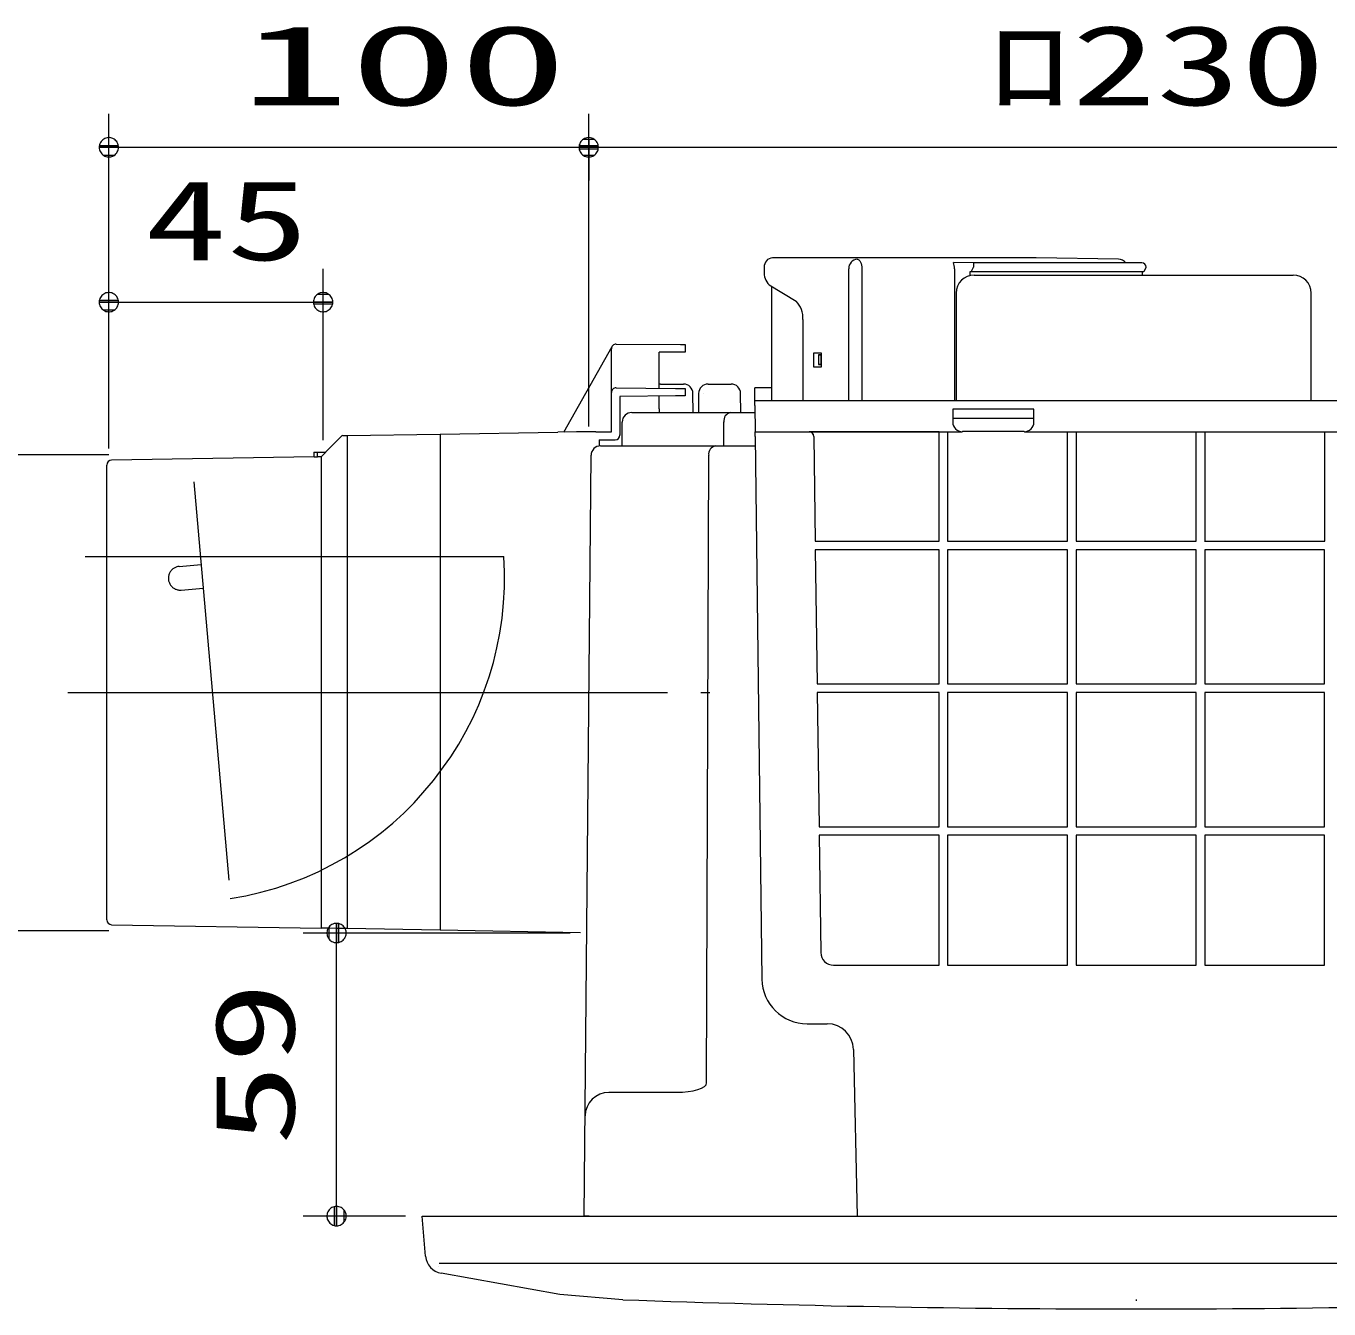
# Model space of a CAD drawing. Units: millimetres on the paper. Extents: x -305 to 305, y -152 to 152.
# Drawn here: x -78.28 to -39.18, y 46.71 to 85.21 of the extents above; entities that cross this region are included whole.
import ezdxf
from ezdxf.enums import TextEntityAlignment as Align

# ---------------------------------------------------------------- set-up
doc = ezdxf.new("R2010")
doc.units = ezdxf.units.MM
doc.linetypes.add('LONG_CHAIN', pattern=[21, 18, -1, 1, -1])
doc.linetypes.add('LONG_DASHED2', pattern=[13, 12, -1])
doc.layers.add('0-1_S3', color=7, linetype='Continuous', lineweight=9)
doc.layers.add('0-2_0', color=7, linetype='Continuous', lineweight=9)
doc.styles.add('ＭＳ ゴシック', font='')
doc.styles.get('ＭＳ ゴシック').set_extended_font_data('MS Gothic')

# ---------------------------------------------------------------- blocks, each defined once
blk = doc.blocks.new('_DOTSMALL')
at = {"layer": '0-2_0'}
for p, q in [((0.0746, 0.1), (-0.0746, 0.1)), ((0.1223, -0.0248), (-0.1223, -0.0248))]:
    blk.add_line(p, q, dxfattribs=at)
for points in [[(0.125, 0), (0.124, 0.0157), (0.1211, 0.0311), (0.1162, 0.046), (0.1095, 0.0602), (0.1011, 0.0735), (0.0911, 0.0856), (0.0797, 0.0963), (0.067, 0.1055), (0.0532, 0.1131), (0.0386, 0.1189), (0.0234, 0.1228), (0.0078, 0.1248), (-0.0078, 0.1248), (-0.0234, 0.1228), (-0.0386, 0.1189), (-0.0532, 0.1131), (-0.067, 0.1055), (-0.0797, 0.0963), (-0.0911, 0.0856), (-0.1011, 0.0735), (-0.1095, 0.0602), (-0.1162, 0.046), (-0.1211, 0.0311), (-0.124, 0.0157), (-0.125, 0), (0, 0)], [(-0.125, 0), (-0.124, -0.0157), (-0.1211, -0.0311), (-0.1162, -0.046), (-0.1095, -0.0602), (-0.1011, -0.0735), (-0.0911, -0.0856), (-0.0797, -0.0963), (-0.067, -0.1055), (-0.0532, -0.1131), (-0.0386, -0.1189), (-0.0234, -0.1228), (-0.0078, -0.1248), (0.0078, -0.1248), (0.0234, -0.1228), (0.0386, -0.1189), (0.0532, -0.1131), (0.067, -0.1055), (0.0797, -0.0963), (0.0911, -0.0856), (0.1011, -0.0735), (0.1095, -0.0602), (0.1162, -0.046), (0.1211, -0.0311), (0.124, -0.0157), (0.125, 0), (0, 0)]]:
    blk.add_lwpolyline(points, close=True, dxfattribs=at)

msp = doc.modelspace()

# ---------------------------------------------------------------- linework, layer by layer
at = {"layer": '0-1_S3'}
for p, q in [((-75.795, 72.537), (-75.795, 82.574)), ((-61.395, 73.198), (-61.395, 82.574)), ((-61.395, 81.788), (-61.395, 80.574)), ((-75.795, 81.574), (-61.395, 81.574)), ((-61.395, 81.574), (-28.509, 81.574)), ((-48.8, 78.27), (-48.806, 78.258)), ((-69.366, 72.784), (-69.366, 77.926)), ((-56.127, 77.973), (-56.127, 77.859)), ((-53.587, 73.971), (-53.587, 77.929)), ((-53.198, 77.929), (-53.198, 73.971)), ((-50.415, 77.929), (-50.415, 73.971)), ((-49.955, 77.838), (-49.955, 77.725)), ((-49.914, 77.839), (-49.846, 77.973)), ((-49.846, 78.106), (-49.846, 77.973)), ((-44.733, 77.839), (-44.773, 77.838)), ((-44.773, 77.741), (-44.773, 77.838)), ((-55.974, 77.45), (-55.17, 76.955)), ((-49.823, 77.741), (-40.252, 77.741)), ((-55.911, 77.411), (-55.911, 73.971)), ((-50.366, 77.198), (-50.366, 73.971)), ((-39.709, 73.971), (-39.709, 77.198)), ((-75.795, 76.926), (-69.366, 76.926)), ((-54.966, 76.41), (-54.966, 73.971)), ((-62.142, 73.028), (-60.695, 75.596)), ((-60.714, 74.212), (-60.714, 75.526)), ((-60.57, 75.669), (-58.641, 75.652)), ((-58.5, 75.651), (-58.5, 75.43)), ((-58.641, 75.429), (-59.285, 75.423)), ((-59.285, 74.343), (-59.285, 75.423)), ((-54.5, 75.341), (-54.5, 75.056)), ((-54.429, 75.34), (-54.421, 75.34)), ((-54.5, 75.056), (-54.429, 75.057)), ((-54.421, 75.056), (-54.5, 75.056)), ((-60.57, 74.354), (-58.785, 74.339)), ((-59.239, 74.47), (-58.551, 74.47)), ((-58.5, 74.336), (-58.5, 74.116)), ((-57.81, 74.47), (-57.122, 74.47)), ((-56.404, 73.971), (-56.409, 74.357)), ((-55.911, 74.357), (-56.409, 74.357)), ((-60.714, 73.039), (-60.714, 74.212)), ((-58.785, 74.113), (-60.457, 74.098)), ((-60.457, 74.098), (-60.457, 72.94)), ((-59.285, 73.723), (-59.285, 74.109)), ((-58.26, 73.613), (-58.265, 74.187)), ((-58.096, 74.187), (-58.101, 73.613)), ((-57.956, 74.182), (-57.959, 74.184)), ((-56.831, 73.613), (-56.836, 74.187)), ((-56.409, 73.971), (-36.414, 73.971)), ((-60.103, 73.613), (-60.04, 73.613)), ((-59.285, 73.723), (-59.285, 73.613)), ((-56.987, 73.613), (-56.405, 73.613)), ((-56.407, 73.828), (-56.398, 73.039)), ((-50.468, 73.715), (-50.468, 73.325)), ((-48.035, 73.715), (-50.468, 73.715)), ((-48.035, 73.325), (-48.035, 73.715)), ((-60.395, 72.613), (-60.388, 73.33)), ((-57.343, 72.613), (-57.34, 73.33)), ((-48.038, 73.43), (-50.466, 73.43)), ((-68.78, 72.93), (-69.28, 72.43)), ((-68.64, 72.922), (-65.854, 72.968)), ((-68.64, 72.922), (-68.64, 58.127)), ((-65.854, 72.968), (-62.321, 73.025)), ((-61.182, 73.035), (-60.714, 73.039)), ((-61.081, 72.797), (-61.082, 72.609)), ((-61.081, 72.797), (-60.6, 72.797)), ((-60.457, 72.94), (-60.457, 72.932)), ((-60.457, 72.932), (-60.457, 72.926)), ((-56.398, 73.039), (-56.398, 73.035)), ((-56.398, 73.039), (-50.183, 73.039)), ((-56.398, 73.035), (-54.783, 73.035)), ((-56.396, 72.893), (-56.197, 56.61)), ((-54.783, 73.035), (-54.782, 73.036)), ((-50.88, 73.036), (-54.782, 73.036)), ((-54.639, 72.895), (-54.64, 72.894)), ((-54.639, 72.895), (-54.597, 69.755)), ((-50.88, 73.036), (-50.879, 73.035)), ((-50.88, 69.756), (-50.88, 73.036)), ((-50.879, 73.035), (-50.624, 73.035)), ((-50.623, 73.036), (-50.624, 73.035)), ((-50.623, 73.036), (-50.623, 69.756)), ((-48.321, 73.039), (-38.754, 73.039)), ((-47.023, 69.756), (-47.023, 73.036)), ((-43.166, 69.756), (-43.166, 73.036)), ((-42.909, 73.036), (-42.909, 69.754)), ((-39.307, 69.754), (-39.307, 73.016)), ((-69.64, 72.426), (-69.64, 72.281)), ((-69.533, 72.427), (-69.28, 72.429)), ((-69.533, 72.282), (-69.533, 72.427)), ((-61.038, 72.613), (-60.912, 72.613)), ((-60.912, 72.613), (-57.592, 72.613)), ((-57.592, 72.613), (-57.289, 72.613)), ((-57.289, 72.613), (-56.537, 72.613)), ((-56.537, 72.613), (-56.392, 72.613)), ((-69.638, 72.281), (-75.714, 72.182)), ((-61.53, 49.498), (-61.323, 72.33)), ((-57.856, 53.496), (-57.794, 72.33)), ((-54.597, 69.756), (-54.598, 69.755)), ((-54.597, 69.756), (-50.88, 69.756)), ((-50.623, 69.756), (-47.023, 69.756)), ((-42.911, 69.754), (-39.307, 69.754)), ((-54.594, 69.498), (-54.54, 65.47)), ((-50.88, 69.498), (-54.594, 69.498)), ((-50.88, 65.47), (-50.88, 69.498)), ((-47.023, 69.498), (-50.623, 69.498)), ((-50.623, 69.498), (-50.623, 65.47)), ((-47.023, 65.47), (-47.023, 69.498)), ((-43.166, 69.498), (-46.766, 69.498)), ((-46.766, 69.498), (-46.766, 65.47)), ((-43.166, 65.47), (-43.166, 69.498)), ((-39.309, 69.498), (-42.909, 69.498)), ((-42.909, 69.498), (-42.909, 65.47)), ((-39.309, 65.47), (-39.309, 69.498)), ((-54.54, 65.47), (-50.88, 65.47)), ((-50.623, 65.47), (-47.023, 65.47)), ((-46.766, 65.47), (-43.166, 65.47)), ((-42.909, 65.47), (-39.309, 65.47)), ((-54.536, 65.213), (-54.482, 61.184)), ((-50.88, 65.213), (-54.536, 65.213)), ((-50.88, 61.184), (-50.88, 65.213)), ((-47.023, 65.213), (-50.623, 65.213)), ((-50.623, 65.213), (-50.623, 61.184)), ((-47.023, 61.184), (-47.023, 65.213)), ((-43.166, 65.213), (-46.766, 65.213)), ((-46.766, 65.213), (-46.766, 61.184)), ((-43.166, 61.184), (-43.166, 65.213)), ((-39.309, 65.213), (-42.909, 65.213)), ((-42.909, 65.213), (-42.909, 61.184)), ((-39.309, 61.184), (-39.309, 65.213)), ((-54.482, 61.184), (-50.88, 61.184)), ((-50.623, 61.184), (-47.023, 61.184)), ((-46.766, 61.184), (-43.166, 61.184)), ((-42.909, 61.184), (-39.309, 61.184)), ((-54.479, 60.927), (-54.432, 57.408)), ((-50.88, 60.927), (-54.479, 60.927)), ((-50.88, 57.027), (-50.88, 60.927)), ((-47.023, 60.927), (-50.623, 60.927)), ((-50.623, 60.927), (-50.623, 57.027)), ((-47.023, 57.027), (-47.023, 60.927)), ((-43.166, 60.927), (-46.766, 60.927)), ((-46.766, 60.927), (-46.766, 57.027)), ((-43.166, 57.027), (-43.166, 60.927)), ((-39.309, 60.927), (-42.909, 60.927)), ((-42.909, 60.927), (-42.909, 57.027)), ((-39.309, 57.027), (-39.309, 60.927)), ((-75.714, 58.244), (-69.426, 58.141)), ((-61.953, 57.994), (-69.963, 57.994)), ((-68.963, 49.498), (-68.963, 57.994)), ((-65.854, 58.075), (-68.64, 58.127)), ((-61.643, 57.997), (-65.854, 58.075)), ((-54.046, 57.027), (-50.88, 57.027)), ((-50.623, 57.027), (-47.023, 57.027)), ((-46.766, 57.027), (-43.166, 57.027)), ((-42.909, 57.027), (-39.309, 57.027)), ((-54.84, 55.27), (-54.234, 55.27)), ((-53.449, 54.502), (-53.336, 49.498)), ((-60.788, 53.213), (-59.503, 53.213)), ((-59.503, 53.213), (-58.756, 53.213)), ((-66.895, 49.498), (-69.963, 49.498)), ((-66.395, 49.498), (-23.538, 49.498)), ((-66.289, 48.294), (-66.395, 49.498)), ((-65.901, 47.973), (-65.906, 47.974)), ((-24.049, 48.078), (-65.883, 48.078)), ((-44.966, 46.991), (-44.966, 46.959))]:
    msp.add_line(p, q, dxfattribs=at)
at = {"layer": '0-1_S3', "linetype": 'LONG_CHAIN'}
for p, q in [((-100.448, 72.356), (-75.795, 72.356)), ((-76.502, 69.298), (-63.945, 69.298)), ((-77.027, 65.213), (-57.764, 65.213)), ((-88.564, 58.07), (-75.795, 58.07))]:
    msp.add_line(p, q, dxfattribs=at)
at = {"layer": '0-1_S3', "linetype": 'LONG_DASHED2'}
for p, q in [((-73.246, 71.538), (-72.151, 59.028)), ((-73.683, 68.997), (-73.028, 69.054)), ((-73.621, 68.286), (-72.966, 68.343))]:
    msp.add_line(p, q, dxfattribs=at)
at = {"layer": '0-1_S3'}
for points in [[(-45.498, 78.215), (-47.961, 78.258), (-55.879, 78.258)], [(-53.34, 78.215), (-53.312, 78.209), (-53.286, 78.192), (-53.261, 78.166), (-53.24, 78.13), (-53.222, 78.087), (-53.209, 78.038), (-53.201, 77.985), (-53.198, 77.929)], [(-44.791, 78.106), (-49.846, 78.106), (-50.451, 78.116)], [(-44.672, 77.963), (-44.733, 77.839), (-49.955, 77.839)], [(-58.641, 75.652), (-58.614, 75.652), (-58.587, 75.651), (-58.562, 75.651), (-58.541, 75.651), (-58.523, 75.651), (-58.51, 75.651), (-58.502, 75.651), (-58.5, 75.651)], [(-58.5, 75.43), (-58.502, 75.43), (-58.51, 75.43), (-58.523, 75.43), (-58.541, 75.429), (-58.562, 75.429), (-58.587, 75.429), (-58.614, 75.429), (-58.641, 75.429)], [(-54.421, 75.341), (-54.5, 75.341), (-54.429, 75.34)], [(-54.429, 75.34), (-54.429, 75.057), (-54.421, 75.057)], [(-58.785, 74.339), (-58.736, 74.338), (-58.688, 74.338), (-58.642, 74.338), (-58.602, 74.337), (-58.566, 74.337), (-58.538, 74.337), (-58.517, 74.336), (-58.504, 74.336), (-58.5, 74.336)], [(-58.5, 74.116), (-58.504, 74.116), (-58.517, 74.115), (-58.538, 74.115), (-58.566, 74.115), (-58.602, 74.115), (-58.642, 74.114), (-58.688, 74.114), (-58.736, 74.114), (-58.785, 74.113)], [(-56.407, 73.828), (-56.408, 73.853), (-56.408, 73.877), (-56.408, 73.9), (-56.408, 73.92), (-56.409, 73.938), (-56.409, 73.952), (-56.409, 73.963), (-56.409, 73.969), (-56.409, 73.971)], [(-60.04, 73.613), (-57.138, 73.613), (-56.987, 73.613)], [(-68.77, 72.92), (-68.747, 72.92), (-68.64, 72.922)], [(-65.854, 72.968), (-65.854, 72.812), (-65.854, 72.605), (-65.854, 72.243), (-65.854, 71.792), (-65.854, 71.26), (-65.854, 70.651), (-65.855, 69.971), (-65.855, 69.234), (-65.854, 68.445), (-65.853, 67.613), (-65.853, 66.754), (-65.854, 65.875), (-65.853, 64.985), (-65.853, 64.101), (-65.854, 63.231), (-65.855, 62.383), (-65.854, 61.573), (-65.854, 60.809), (-65.854, 60.099), (-65.854, 59.455), (-65.854, 58.687), (-65.854, 58.075)], [(-61.182, 73.035), (-61.323, 73.034), (-61.756, 73.03), (-62.321, 73.025)], [(-56.396, 72.893), (-56.396, 72.921), (-56.397, 72.947), (-56.397, 72.972), (-56.397, 72.993), (-56.397, 73.011), (-56.397, 73.024), (-56.398, 73.032), (-56.398, 73.035)], [(-48.321, 73.039), (-48.323, 73.041), (-50.18, 73.041), (-50.183, 73.039)], [(-46.766, 73.036), (-46.766, 69.756), (-43.166, 69.756)], [(-69.64, 72.426), (-69.636, 72.426), (-69.629, 72.426), (-69.618, 72.426), (-69.605, 72.426), (-69.589, 72.427), (-69.571, 72.427), (-69.552, 72.427), (-69.533, 72.427)], [(-69.28, 72.429), (-69.426, 72.283), (-69.426, 58.141)], [(-75.854, 58.387), (-75.854, 65.213), (-75.854, 72.039)], [(-69.426, 72.283), (-69.479, 72.283), (-69.533, 72.282)], [(-68.64, 58.127), (-68.929, 58.132), (-69.163, 58.136), (-69.332, 58.14), (-69.417, 58.141), (-69.426, 58.141)], [(-58.756, 53.213), (-58.58, 53.218), (-58.41, 53.234), (-58.255, 53.26), (-58.118, 53.296), (-58.007, 53.338), (-57.924, 53.387), (-57.873, 53.441), (-57.856, 53.496)], [(-61.378, 49.498), (-61.49, 49.498), (-61.53, 49.498)], [(-60.374, 46.989), (-62.257, 47.145), (-65.821, 47.781)]]:
    msp.add_lwpolyline(points, dxfattribs=at)
msp.add_lwpolyline([(-54.421, 75.401), (-54.421, 74.973), (-54.639, 74.973), (-54.639, 75.401)], close=True, dxfattribs=at)
for centre, radius, start, end in [((-55.859, 77.991), 0.269, 94.4013, 183.8121), ((-53.318, 77.946), 0.27, 94.5943, 183.6195), ((-45.499, 77.929), 0.286, 38.2078, 88.9847), ((-55.655, 77.802), 0.475, 173.1218, 227.805), ((-50.89, 77.936), 0.475, 359.154, 22.2874), ((-44.8, 77.973), 0.133, 359.7366, 85.9567), ((-44.865, 78.058), 0.216, 333.7606, 336.5987), ((-49.823, 77.198), 0.543, 90, 180), ((-40.252, 77.198), 0.543, 0, 90), ((-55.651, 76.465), 0.687, 355.3964, 45.5298), ((-60.571, 75.526), 0.143, 89.4988, 180), ((-60.571, 74.212), 0.143, 89.5002, 180), ((-59.239, 74.184), 0.286, 90, 99.3453), ((-58.551, 74.184), 0.286, 0.4998, 90), ((-57.81, 74.184), 0.286, 90, 179.5002), ((-57.122, 74.184), 0.286, 0.4998, 90), ((-60.103, 73.327), 0.286, 90, 179.5002), ((-57.088, 73.363), 0.254, 101.3237, 187.674), ((-50.183, 73.325), 0.286, 180, 270.0007), ((-48.321, 73.325), 0.286, 269.9991, 0), ((-60.6, 72.94), 0.143, 270.0007, 0), ((-54.783, 72.892), 0.143, 0.7752, 89.9949), ((-54.782, 72.893), 0.143, 0.7636, 89.9993), ((-51.108, 73.018), 0.23, 359.4886, 4.1986), ((-50.395, 73.018), 0.23, 175.8014, 180.5114), ((-39.537, 73.018), 0.23, 359.4886, 4.1986), ((-61.038, 72.327), 0.286, 90, 179.4813), ((-57.542, 72.364), 0.254, 101.3236, 187.6757), ((-75.711, 72.039), 0.143, 90.9341, 180), ((-69.649, 79.443), 7.162, 270.082, 270.9282), ((-75.711, 58.387), 0.143, 180, 269.0659), ((-54.046, 57.413), 0.386, 180.7632, 269.9992), ((-54.84, 56.627), 1.357, 180.7003, 269.9999), ((-54.234, 54.484), 0.786, 1.2903, 89.9999), ((-60.788, 52.498), 0.714, 90, 179.4819), ((-65.72, 48.344), 0.571, 184.9999, 259.8811), ((-44.966, 475.283), 428.571, 267.93963, 272.06037)]:
    msp.add_arc(centre, radius, start, end, dxfattribs=at)
at = {"layer": '0-1_S3', "linetype": 'LONG_CHAIN'}
msp.add_arc((-73.652, 68.641), 9.729, 278.8728, 3.8729, dxfattribs=at)
at = {"layer": '0-1_S3', "linetype": 'LONG_DASHED2'}
msp.add_arc((-73.652, 68.641), 0.357, 94.9996, 275.0001, dxfattribs=at)

# ---------------------------------------------------------------- block references
at = {"layer": '0-1_S3', "xscale": 2.32, "yscale": 2.32}
for p, rotation in [((-75.795, 81.574), 180), ((-61.395, 81.574), 180), ((-75.795, 76.926), 180), ((-68.963, 57.994), 90), ((-68.963, 49.498), 270)]:
    msp.add_blockref('_DOTSMALL', p, dxfattribs=dict(at, rotation=rotation))
for p in [(-61.395, 81.574), (-69.366, 76.926)]:
    msp.add_blockref('_DOTSMALL', p, dxfattribs=at)

# ---------------------------------------------------------------- texts
at = {"layer": '0-1_S3', "style": 'ＭＳ ゴシック'}
for s, width, p in [('100', 2, (-71.845, 82.112)), ('ﾛ230', 1.55, (-49.441, 82.112)), ('45', 1.5, (-74.71, 77.463))]:
    msp.add_text(s, height=2.405, dxfattribs=dict(at, width=width)).set_placement(p, align=Align.BOTTOM_LEFT)
at = {"layer": '0-1_S3', "style": 'ＭＳ ゴシック', "width": 1.5}
msp.add_text('59', height=2.405, rotation=90, dxfattribs=at).set_placement((-69.5, 51.616), align=Align.BOTTOM_LEFT)

doc.saveas('drawing.dxf')
